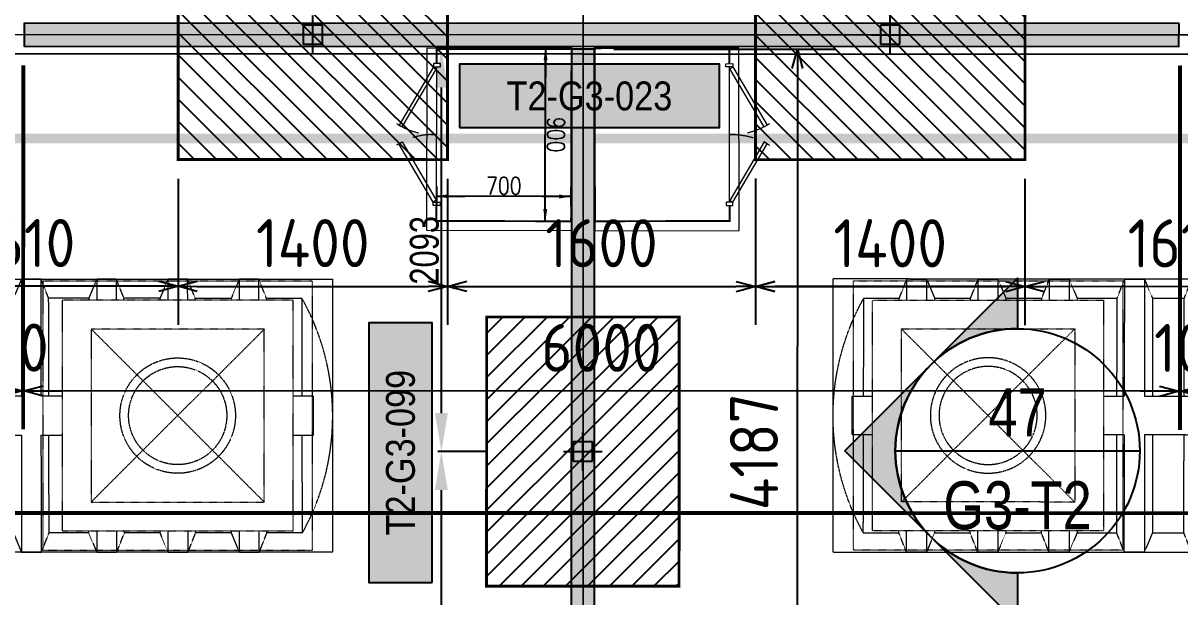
# Model space of a CAD drawing. Header units: centimetres. Extents: x -6122352 to 7132207, y -1694241 to 1947892.
# Drawn here: x 159213 to 165223, y -111401 to -108416 of the extents above; entities that cross this region are included whole.
import ezdxf
from ezdxf.enums import TextEntityAlignment as Align

# ---------------------------------------------------------------- set-up
doc = ezdxf.new("R2010")
doc.units = ezdxf.units.CM
doc.header["$MEASUREMENT"] = 0
doc.header["$PDMODE"] = 66
doc.header["$PDSIZE"] = 100
for name, pattern in [('DU23023_KAA_00_XX_M2_TR_KPTB_0024$0$DU23023_KAA_00_XX_M2_TR_XRBS_0024$0$PHANTOM2', [1.25, 0.625, -0.125, 0.125, -0.125, 0.125, -0.125]), ('HIDDEN', [0.375, 0.25, -0.125]), ('LTH-4G-M-XR-GROUND FLOOR PLAN$0$HIDDEN2', [0.1875, 0.125, -0.0625])]:
    doc.linetypes.add(name, pattern=pattern)
for name, color, linetype in [('00-MI-DIM', 7, 'Continuous'), ('@MI-FOOTINGS', 7, 'Continuous'), ('@MI-REF LAYER', 7, 'Continuous'), ('@MI-TYPE-02', 6, 'Continuous'), ('A-GLASS HATCH', 7, 'Continuous'), ('CTECH-Text 2.5mm', 2, 'Continuous'), ('PANEL-TAGS', 7, 'Continuous'), ('VD-WS-WATER TANK', 7, 'Continuous')]:
    doc.layers.add(name, color=color, linetype=linetype)
doc.layers.add('08-Compound Wall-2', color=6, linetype='Continuous', lineweight=25, true_color=0xff00ff)
for name, color, linetype, lineweight in [('23585-XR-AR-DAMAC PLOT LIMITS$0$1-Mid units', 41, 'Continuous', 5), ('A-ANNO-TEXT', 3, 'Continuous', 25), ('LTH-4G-M-XR-GROUND FLOOR PLAN$0$1717 X Water Tank Location_5B$0$00 Line 2', 6, 'Continuous', 13)]:
    doc.layers.add(name, color=color, linetype=linetype, lineweight=lineweight)
doc.layers.add('LTH-4G-M-XR-GROUND FLOOR PLAN$0$PDF_Geometry', color=7, linetype='Continuous', true_color=0xcccccc)
doc.styles.add('Arial Narrow', font='ARIALN.TTF', dxfattribs={"width": 0.95, "height": 500})
doc.styles.add('DIMTEXT', font='romans.shx', dxfattribs={"width": 0.8})
doc.styles.add('JWC 1.50MM', font='GOTHIC.TTF', dxfattribs={"width": 0.8, "height": 1.5})
doc.styles.add('PANELTAG_STYLE', font='arial.ttf')
doc.styles.add('Schueco-BEMSTIL', font='isocpeur.ttf', dxfattribs={"width": 0.9})
doc.dimstyles.new('DIM-25', dxfattribs={"dimscale": 25, "dimtxt": 2.5, "dimasz": 2.5, "dimexe": 1.25, "dimexo": 0.625, "dimgap": 1, "dimtad": 1, "dimdec": 0, "dimdsep": 46, "dimtxsty": 'DIMTEXT', "dimblk": 'AROW', "dimcen": 2.5, "dimse1": 1, "dimse2": 1, "dimclrd": 1, "dimclre": 1, "dimclrt": 2, "dimadec": 0, "dimazin": 0, "dimtfac": 1, "dimtdec": 0, "dimtmove": 0, "dimatfit": 3, "dimfxl": 1, "dimarcsym": 0})
doc.dimstyles.new('JWC - 1.5', dxfattribs={"dimtxt": 1.5, "dimasz": 2, "dimexe": 0.18, "dimexo": 0.06, "dimgap": 0.09, "dimtad": 1, "dimtoh": 1, "dimdec": 0, "dimzin": 0, "dimdsep": 46, "dimtxsty": 'JWC 1.50MM', "dimcen": 0.09, "dimclrd": 1, "dimclre": 1, "dimclrt": 2, "dimadec": 0, "dimazin": 0, "dimtfac": 1, "dimtdec": 0, "dimtofl": 0, "dimtmove": 0, "dimatfit": 3, "dimfxl": 30, "dimtolj": 1, "dimtzin": 0, "dimarcsym": 0})
doc.dimstyles.new('MI- JWC-TXT-2.5 MM', dxfattribs={"dimscale": 1.5, "dimtxt": 2.5, "dimasz": 1, "dimexe": 2, "dimexo": 1, "dimgap": 1, "dimtad": 1, "dimdec": 0, "dimdsep": 46, "dimtxsty": 'Schueco-BEMSTIL', "dimblk": 'OPEN30', "dimcen": 0, "dimdle": 2, "dimclrd": 140, "dimclre": 8, "dimclrt": 40, "dimadec": 0, "dimazin": 2, "dimtfac": 1, "dimtdec": 0, "dimtix": 1, "dimtmove": 2, "dimatfit": 3, "dimldrblk": 'OPEN', "dimfxl": 2, "dimlwd": -1, "dimlwe": -1, "dimarcsym": 0})

# ---------------------------------------------------------------- blocks, each defined once
blk = doc.blocks.new('23585-XR-AR-BOUNDARY WALLS AND SETBACKS')
at = {"layer": '08-Compound Wall-2'}
blk.add_lwpolyline([(496625.274, 2768955.7101), (496607.6525, 2768971.8562), (496601.5384, 2768965.1835), (496597.485, 2768960.7599), (496593.4316, 2768956.3361), (496589.3782, 2768951.9123), (496585.3248, 2768947.4885), (496581.2714, 2768943.0647), (496577.218, 2768938.6409), (496573.1644, 2768934.2171), (496569.111, 2768929.7935), (496563.0633, 2768923.193), (496580.6844, 2768907.0466)], dxfattribs=at)
blk = doc.blocks.new('A$C9d9485f6')
at = {"layer": 'A-ANNO-TEXT', "rotation": 312.4881850805905}
blk.add_blockref('23585-XR-AR-BOUNDARY WALLS AND SETBACKS', (-2377088.5348, -1504219.2521), dxfattribs=at)
blk = doc.blocks.new('23585-XR-AR-DAMAC PLOT LIMITS')
at = {"layer": '23585-XR-AR-DAMAC PLOT LIMITS$0$1-Mid units', "color": 251, "true_color": 0x636466}
for points in [[(496581.1977, 2768943.1323), (496563.5025, 2768959.3461), (496567.5561, 2768963.7697), (496585.2511, 2768947.5561)], [(496577.1443, 2768938.7085), (496559.4491, 2768954.9223), (496563.5025, 2768959.3461), (496581.1977, 2768943.1323)], [(496581.1977, 2768943.1323), (496585.2511, 2768947.5561), (496602.9461, 2768931.3425), (496598.8927, 2768926.9187)], [(496577.1443, 2768938.7085), (496581.1977, 2768943.1323), (496598.8927, 2768926.9187), (496594.8393, 2768922.4949)]]:
    blk.add_lwpolyline(points, close=True, dxfattribs=at)
blk = doc.blocks.new('A$Cf093b529')
at = {"layer": 'A-ANNO-TEXT'}
blk.add_blockref('23585-XR-AR-DAMAC PLOT LIMITS', (-495391.9901, -2768603.4419), dxfattribs=at)
blk = doc.blocks.new('A$Ceb9e94c1')
at = {"color": 1, "true_color": 0xeb0000, "const_width": 0.003, "elevation": 0}
blk.add_lwpolyline([(57.1501, 0.0001), (51.1501, 0.0001), (45.1501, 0), (39.1501, 0), (33.1501, 0.0002), (27.1501, 0.0002), (21.1501, 0.0002), (15.1501, 0.0001), (9.1501, 0.0001), (0.0001, 0.0001), (0, 24.0001), (9.1502, 24.0001), (15.1501, 24), (21.1501, 24), (27.1501, 24.0001), (33.1501, 24.0001), (39.1501, 24.0002), (45.1501, 24.0002), (51.1502, 24.0001), (57.1501, 24), (66.3023, 24.0002), (66.3027, 0.0002)], close=True, dxfattribs=at)
blk = doc.blocks.new('AROW')
at = {"color": 1, "ltscale": 100}
for p, q in [((0, 0), (-3, 0)), ((0, -1), (0, 1))]:
    blk.add_line(p, q, dxfattribs=at)
blk.add_solid([(-1.28, 0.21), (-1.28, -0.21), (0, 0)], dxfattribs=at)
blk = doc.blocks.new('*D424')
at = {"layer": 'CTECH-Text 2.5mm', "color": 8, "lineweight": -2, "ltscale": 10, "transparency": 16777216}
blk.add_line((0.8246, -0.1346), (0.0246, -0.1346), dxfattribs=at)
at = {"layer": 'Defpoints', "color": 0, "ltscale": 10, "transparency": 16777216}
for p in [(-0.0254, 0), (0.8746, 0), (-0.0254, -0.1346)]:
    blk.add_point(p, dxfattribs=at)
at = {"layer": 'CTECH-Text 2.5mm', "color": 8, "lineweight": -2, "ltscale": 10, "transparency": 16777216, "xscale": 0.05, "yscale": 0.05, "zscale": 0.05, "rotation": 180}
blk.add_blockref('AROW', (-0.0254, -0.1346), dxfattribs=at)
at = {"layer": 'CTECH-Text 2.5mm', "color": 8, "lineweight": -2, "ltscale": 10, "transparency": 16777216, "xscale": 0.05, "yscale": 0.05, "zscale": 0.05}
blk.add_blockref('AROW', (0.8746, -0.1346), dxfattribs=at)
at = {"layer": 'CTECH-Text 2.5mm', "color": 8, "ltscale": 10, "transparency": 16777216, "insert": (0.4246, -0.0796), "char_height": 0.09, "attachment_point": 5, "style": 'DIMTEXT'}
blk.add_mtext('900', dxfattribs=at)
blk = doc.blocks.new('*D423')
at = {"layer": 'CTECH-Text 2.5mm', "color": 8, "lineweight": -2, "ltscale": 10, "transparency": 16777216}
blk.add_line((0.7459, -0.05), (0.7459, -0.65), dxfattribs=at)
at = {"layer": 'Defpoints', "color": 0, "ltscale": 10, "transparency": 16777216}
for p in [(0.8746, 0), (0.7459, -0.7), (0.8746, -0.7)]:
    blk.add_point(p, dxfattribs=at)
at = {"layer": 'CTECH-Text 2.5mm', "color": 8, "lineweight": -2, "ltscale": 10, "transparency": 16777216, "xscale": 0.05, "yscale": 0.05, "zscale": 0.05}
for p, rotation in [((0.7459, 0), 90), ((0.7459, -0.7), 270)]:
    blk.add_blockref('AROW', p, dxfattribs=dict(at, rotation=rotation))
at = {"layer": 'CTECH-Text 2.5mm', "color": 8, "ltscale": 10, "transparency": 16777216, "insert": (0.6909, -0.35), "char_height": 0.09, "attachment_point": 5, "rotation": 90, "style": 'DIMTEXT'}
blk.add_mtext('700', dxfattribs=at)
blk = doc.blocks.new('WT')
at = {"layer": 'VD-WS-WATER TANK', "color": 8, "linetype": 'HIDDEN', "lineweight": 5}
for p, q in [((-1544.6, 709.7), (-1544.6, -710.3)), ((-1544.6, 709.7), (805.4, 709.7)), ((805.4, -710.3), (805.4, 709.7)), ((-1205.2, 610), (-1368.6, 609.7)), ((-1367.6, 100.7), (-1368.6, 609.7)), ((-853.8, 610), (-1019.5, 609.7)), ((-462.5, 610), (-670.5, 610)), ((-92.3, 610), (-279.1, 610)), ((278, 610), (91.1, 609.6)), ((645.8, 610), (461.3, 609.7)), ((646.8, 100.7), (645.8, 610)), ((-1366.3, -610.3), (-1367.2, -101.4)), ((648.2, -610), (647.2, -101.4)), ((-1202.9, -610), (-1366.3, -610.3)), ((-853.8, -610), (-1017.2, -610.3)), ((-462.5, -610), (-668.2, -610)), ((-92.3, -610), (-276.8, -610)), ((278, -610), (93.4, -610.3)), ((648.2, -610), (463.6, -610.3)), ((805.4, -710.3), (-1544.6, -710.3))]:
    blk.add_line(p, q, dxfattribs=at)
at = {"layer": 'VD-WS-WATER TANK', "color": 8, "linetype": 'HIDDEN', "lineweight": 5, "ltscale": 0.2}
for p, q in [((-450, 450, 1.1), (450, -450, -1)), ((450, 450), (-450, -450, 1))]:
    blk.add_line(p, q, dxfattribs=at)
at = {"layer": 'VD-WS-WATER TANK', "color": 8, "linetype": 'HIDDEN', "lineweight": 5}
for points in [[(-1058, 100.7), (-1059, 709.7), (-1161.1, 709.7), (-1202.9, 610), (-1202.9, 100.7)], [(-1161.1, 709.7), (-1161.1, 100.7)], [(-1018.6, 100.7), (-1019.5, 610), (-1059, 709.7)], [(-708.9, 100.7), (-709.9, 709.7), (-812, 709.7), (-853.8, 610), (-853.8, 100.7)], [(-812, 709.7), (-812, 100.7)], [(-669.5, 100.7), (-670.5, 610), (-709.9, 709.7)], [(-318.4, 600), (-318.6, 709.7), (-420.7, 709.7), (-462.5, 610), (-462.5, 600)], [(-420.7, 709.7), (-420.7, 600)], [(-279.1, 600), (-279.1, 610), (-318.6, 709.7)], [(51.8, 600), (51.6, 709.7), (-50.5, 709.7), (-92.3, 610), (-92.3, 600)], [(-50.5, 709.7), (-50.5, 600)], [(91.1, 600), (91.1, 610), (51.6, 709.7)], [(422, 600), (421.8, 709.7), (319.7, 709.7), (278, 610), (278, 600)], [(319.7, 709.7), (319.7, 600)], [(461.3, 600), (461.3, 610), (421.8, 709.7)], [(-1161.1, 100.7), (-1444.6, 100.7), (-1444.6, -101.4), (-1161.1, -101.4)], [(-812, 100.7), (-1058, 100.7)], [(-600, 100.7), (-708.9, 100.7)], [(600, -101.4), (705.4, -101.4), (705.4, 100.7), (600, 100.7)], [(-1202.9, -101.4), (-1202.9, -610), (-1161.1, -710.3), (-1056.7, -710.3), (-1017.2, -610), (-1018.2, -101.4)], [(-1161.1, -101.4), (-1161.1, -710.3)], [(-1056.7, -710.3), (-1057.7, -101.4)], [(-1057.7, -101.4), (-812, -101.4)], [(-853.8, -101.4), (-853.8, -610), (-812, -710.3), (-707.6, -710.3), (-668.2, -610), (-669.1, -101.4)], [(-812, -101.4), (-812, -710.3)], [(-707.6, -710.3), (-708.6, -101.4)], [(-708.6, -101.4), (-600, -101.4)], [(-462.5, -600), (-462.5, -610), (-420.7, -710.3), (-316.2, -710.3), (-276.8, -610), (-276.8, -600)], [(-420.7, -600), (-420.7, -710.3)], [(-316.2, -710.3), (-316.4, -600)], [(-92.3, -600), (-92.3, -610), (-50.5, -710.3), (54, -710.3), (93.4, -610), (93.4, -600)], [(-50.5, -600), (-50.5, -710.3)], [(54, -710.3), (53.8, -600)], [(278, -600), (278, -610), (319.7, -710.3), (424.2, -710.3), (463.6, -610), (463.6, -600)], [(319.7, -600), (319.7, -710.3)], [(424.2, -710.3), (424, -600)]]:
    blk.add_lwpolyline(points, dxfattribs=at)
at = {"layer": 'VD-WS-WATER TANK', "color": 8, "linetype": 'HIDDEN', "lineweight": 5, "ltscale": 0.2}
for points in [[(-700, -700), (700, -700), (700, 700), (-700, 700)], [(-600, -600), (600, -600), (600, 600), (-600, 600)], [(-450, -450), (450, -450), (450, 450), (-450, 450)]]:
    blk.add_lwpolyline(points, close=True, dxfattribs=at)
at = {"layer": 'VD-WS-WATER TANK', "color": 8, "linetype": 'HIDDEN', "lineweight": 5}
for radius in [300, 255]:
    blk.add_circle((0, 0), radius, dxfattribs=at)
for centre, radius, start, end in [((-406.1, 1.5), 1138.5, 147.71236, 212.50564), ((-448.6, -2.1), 1254, 331.0009, 29.21709)]:
    blk.add_arc(centre, radius, start, end, dxfattribs=at)
blk = doc.blocks.new('A$Cc8c38916')
at = {"color": 1, "true_color": 0xeb0000, "const_width": 0.003, "elevation": 0}
blk.add_lwpolyline([(57.1501, 1.3114), (51.1501, 1.3114), (45.1501, 1.3113), (39.1501, 1.3113), (33.1501, 1.3115), (27.1501, 1.3115), (21.1501, 1.3115), (15.1501, 1.3114), (9.1501, 1.3114), (0.0001, 1.3114), (0, 25.3114), (9.1502, 25.3114), (15.1501, 25.3113), (21.1501, 25.3113), (27.1501, 25.3114), (33.1501, 25.3114), (39.1501, 25.3114), (45.1501, 25.3115), (51.1502, 25.3114), (57.1501, 25.3113), (66.3023, 25.3115), (66.3027, 1.3114)], close=True, dxfattribs=at)
blk = doc.blocks.new('A$Cbcaed180')
at = {"color": 1, "true_color": 0xeb0000, "const_width": 0.003, "elevation": 0}
blk.add_lwpolyline([(57.1526, 0.7365), (51.1526, 0.7364), (45.1526, 0.7364), (39.1526, 0.7364), (33.1526, 0.7366), (27.1526, 0.7366), (21.1526, 0.7366), (15.1526, 0.7365), (9.1526, 0.7365), (0, 0.7365), (0.0004, 24.7364), (9.1526, 24.7366), (15.1525, 24.7365), (21.1526, 24.7364), (27.1526, 24.7365), (33.1526, 24.7365), (39.1526, 24.7365), (45.1526, 24.7366), (51.1526, 24.7366), (57.1525, 24.7365), (66.3027, 24.7365), (66.3027, 0.7363)], close=True, dxfattribs=at)
blk = doc.blocks.new('_Open30')
at = {"color": 0, "linetype": 'ByBlock', "lineweight": -2}
for p, q in [((-1, 0.268), (0, 0)), ((0, 0), (-1, -0.268)), ((0, 0), (-1, 0))]:
    blk.add_line(p, q, dxfattribs=at)
blk = doc.blocks.new('*D1491')
at = {"layer": '@MI-TYPE-02', "color": 8, "transparency": 16777216}
for p, q in [((393736, -233464.3), (394890.8, -233464.7)), ((393735.4, -237651.5), (394889.4, -237651.8))]:
    blk.add_line(p, q, dxfattribs=at)
at = {"layer": '@MI-TYPE-02', "color": 140, "transparency": 16777216}
blk.add_line((394690.7, -233564.6), (394689.4, -237551.8), dxfattribs=at)
at = {"layer": 'Defpoints', "color": 0, "transparency": 16777216}
for p in [(393636, -233464.3), (393635.4, -237651.4), (394689.4, -237651.8)]:
    blk.add_point(p, dxfattribs=at)
at = {"layer": '@MI-TYPE-02', "color": 140, "transparency": 16777216, "xscale": 100, "yscale": 100, "zscale": 100}
for p, rotation in [((394690.8, -233464.6), 89.98108695238069), ((394689.4, -237651.8), 269.9810869523807)]:
    blk.add_blockref('_Open30', p, dxfattribs=dict(at, rotation=rotation))
at = {"layer": '@MI-TYPE-02', "color": 40, "transparency": 16777216, "insert": (394465.1, -235558.1), "char_height": 250, "attachment_point": 5, "rotation": 89.98109, "style": 'Schueco-BEMSTIL'}
blk.add_mtext('4187', dxfattribs=at)
blk = doc.blocks.new('_Open')
at = {"color": 0, "linetype": 'ByBlock', "lineweight": -2}
for p, q in [((-1, 0.2), (0, 0)), ((-1, -0.2), (0, 0)), ((0, 0), (-1, 0))]:
    blk.add_line(p, q, dxfattribs=at)
blk = doc.blocks.new('T2-SINGLE FOOTING')
at = {"layer": '@MI-FOOTINGS', "transparency": 33554679}
h = blk.add_hatch(dxfattribs=at)
h.set_pattern_fill('ANSI31', color=8, scale=650)
h.paths.add_polyline_path([(-700, 500), (700, 500), (700, -500), (-700, -500)])
at = {"layer": '@MI-FOOTINGS', "color": 62, "const_width": 15}
blk.add_lwpolyline([(-700, 500), (700, 500), (700, -500), (-700, -500)], close=True, dxfattribs=at)
at = {"layer": '@MI-FOOTINGS', "color": 30}
blk.add_point((0, 0), dxfattribs=at)
blk = doc.blocks.new('*D1569')
at = {"color": 1, "lineweight": -2, "transparency": 16777216}
for p, q in [((17492.5, -6356.4), (17245.4, -6356.4)), ((17263.4, -8250.1), (17263.4, -6556.4)), ((17932.2, -8450.1), (17245.4, -8450.1))]:
    blk.add_line(p, q, dxfattribs=at)
at = {"color": 1, "transparency": 16777216}
for points in [[(17230.1, -6556.4), (17296.8, -6556.4), (17263.4, -6356.4)], [(17230.1, -8250.1), (17296.8, -8250.1), (17263.4, -8450.1)]]:
    blk.add_solid(points, dxfattribs=at)
at = {"layer": 'Defpoints', "color": 0, "transparency": 16777216}
for p in [(17263.4, -6356.4), (17498.5, -6356.4), (17938.2, -8450.1)]:
    blk.add_point(p, dxfattribs=at)
at = {"color": 2, "transparency": 16777216, "insert": (17175.7, -7403.3), "char_height": 150, "attachment_point": 5, "rotation": 90, "style": 'JWC 1.50MM'}
blk.add_mtext('\\A1;2094', dxfattribs=at)
blk = doc.blocks.new('*D1570')
at = {"color": 1, "lineweight": -2, "transparency": 16777216}
for p, q in [((17932.8, -4263), (17245.4, -4263)), ((17263.4, -6156.4), (17263.4, -4463)), ((17492.5, -6356.4), (17245.4, -6356.4))]:
    blk.add_line(p, q, dxfattribs=at)
at = {"color": 1, "transparency": 16777216}
for points in [[(17230.1, -4463), (17296.8, -4463), (17263.4, -4263)], [(17230.1, -6156.4), (17296.8, -6156.4), (17263.4, -6356.4)]]:
    blk.add_solid(points, dxfattribs=at)
at = {"layer": 'Defpoints', "color": 0, "transparency": 16777216}
for p in [(17263.4, -4263), (17938.8, -4263), (17498.5, -6356.4)]:
    blk.add_point(p, dxfattribs=at)
at = {"color": 2, "transparency": 16777216, "insert": (17175.7, -5309.7), "char_height": 150, "attachment_point": 5, "rotation": 90, "style": 'JWC 1.50MM'}
blk.add_mtext('\\A1;2093', dxfattribs=at)
blk = doc.blocks.new('T2-FOOTING PLAN')
at = {"layer": '@MI-FOOTINGS', "transparency": 33554679}
h = blk.add_hatch(dxfattribs=at)
h.set_pattern_fill('ANSI31', color=8, scale=650)
h.paths.add_polyline_path([(-700, 650), (700, 650), (700, -650), (-700, -650)])
at = {"layer": '@MI-FOOTINGS', "color": 160, "true_color": 0x3340f0, "const_width": 15}
blk.add_lwpolyline([(-700, 650), (700, 650), (700, -650), (-700, -650)], close=True, dxfattribs=at)
at = {"layer": '@MI-FOOTINGS', "color": 30}
blk.add_point((0, 0), dxfattribs=at)
blk = doc.blocks.new('*D1610')
at = {"layer": '@MI-TYPE-02', "color": 8, "transparency": 16777216}
for p, q in [((416489.4, -148815.2), (416489.4, -149575.2)), ((418099.4, -148814.6), (418099.4, -149575.2))]:
    blk.add_line(p, q, dxfattribs=at)
at = {"layer": '@MI-TYPE-02', "color": 140, "transparency": 16777216}
blk.add_line((417999.4, -149375.2), (416589.4, -149375.2), dxfattribs=at)
at = {"layer": 'Defpoints', "color": 0, "transparency": 16777216}
for p in [(416489.4, -148715.2), (418099.4, -148714.6), (416489.4, -149375.2)]:
    blk.add_point(p, dxfattribs=at)
at = {"layer": '@MI-TYPE-02', "color": 140, "transparency": 16777216, "xscale": 100, "yscale": 100, "zscale": 100, "rotation": 180}
blk.add_blockref('_Open30', (416489.4, -149375.2), dxfattribs=at)
at = {"layer": '@MI-TYPE-02', "color": 140, "transparency": 16777216, "xscale": 100, "yscale": 100, "zscale": 100}
blk.add_blockref('_Open30', (418099.4, -149375.2), dxfattribs=at)
at = {"layer": '@MI-TYPE-02', "color": 40, "transparency": 16777216, "insert": (417294.4, -149150.2), "char_height": 250, "attachment_point": 5, "style": 'Schueco-BEMSTIL'}
blk.add_mtext('1610', dxfattribs=at)
blk = doc.blocks.new('*D1611')
at = {"layer": '@MI-TYPE-02', "color": 8, "transparency": 16777216}
for p, q in [((415089.4, -148815.4), (415089.4, -149575.2)), ((416489.4, -148815.2), (416489.4, -149575.2))]:
    blk.add_line(p, q, dxfattribs=at)
at = {"layer": '@MI-TYPE-02', "color": 140, "transparency": 16777216}
blk.add_line((416389.4, -149375.2), (415189.4, -149375.2), dxfattribs=at)
at = {"layer": 'Defpoints', "color": 0, "transparency": 16777216}
for p in [(415089.4, -148715.4), (416489.4, -148715.2), (415089.4, -149375.2)]:
    blk.add_point(p, dxfattribs=at)
at = {"layer": '@MI-TYPE-02', "color": 140, "transparency": 16777216, "xscale": 100, "yscale": 100, "zscale": 100, "rotation": 180}
blk.add_blockref('_Open30', (415089.4, -149375.2), dxfattribs=at)
at = {"layer": '@MI-TYPE-02', "color": 140, "transparency": 16777216, "xscale": 100, "yscale": 100, "zscale": 100}
blk.add_blockref('_Open30', (416489.4, -149375.2), dxfattribs=at)
at = {"layer": '@MI-TYPE-02', "color": 40, "transparency": 16777216, "insert": (415789.4, -149150.2), "char_height": 250, "attachment_point": 5, "style": 'Schueco-BEMSTIL'}
blk.add_mtext('1400', dxfattribs=at)
blk = doc.blocks.new('*D1612')
at = {"layer": '@MI-TYPE-02', "color": 8, "transparency": 16777216}
for p, q in [((415089.4, -148815.4), (415089.4, -149574.9)), ((416489.4, -148815.2), (416489.4, -149574.9))]:
    blk.add_line(p, q, dxfattribs=at)
at = {"layer": '@MI-TYPE-02', "color": 140, "transparency": 16777216}
blk.add_line((415189.4, -149374.9), (416389.4, -149374.9), dxfattribs=at)
at = {"layer": 'Defpoints', "color": 0, "transparency": 16777216}
for p in [(415089.4, -148715.4), (416489.4, -148715.2), (416489.4, -149374.9)]:
    blk.add_point(p, dxfattribs=at)
at = {"layer": '@MI-TYPE-02', "color": 140, "transparency": 16777216, "xscale": 100, "yscale": 100, "zscale": 100, "rotation": 180}
blk.add_blockref('_Open30', (415089.4, -149374.9), dxfattribs=at)
at = {"layer": '@MI-TYPE-02', "color": 140, "transparency": 16777216, "xscale": 100, "yscale": 100, "zscale": 100}
blk.add_blockref('_Open30', (416489.4, -149374.9), dxfattribs=at)
at = {"layer": '@MI-TYPE-02', "color": 40, "transparency": 16777216, "insert": (415789.4, -149149.9), "char_height": 250, "attachment_point": 5, "style": 'Schueco-BEMSTIL'}
blk.add_mtext('1400', dxfattribs=at)
blk = doc.blocks.new('*D1613')
at = {"layer": '@MI-TYPE-02', "color": 8, "transparency": 16777216}
for p, q in [((410479.3, -148815.9), (410479.3, -149575.2)), ((412089.4, -148815.9), (412089.4, -149575.2))]:
    blk.add_line(p, q, dxfattribs=at)
at = {"layer": '@MI-TYPE-02', "color": 140, "transparency": 16777216}
blk.add_line((411989.4, -149375.2), (410579.3, -149375.2), dxfattribs=at)
at = {"layer": 'Defpoints', "color": 0, "transparency": 16777216}
for p in [(410479.3, -148715.9), (412089.4, -148715.9), (410479.3, -149375.2)]:
    blk.add_point(p, dxfattribs=at)
at = {"layer": '@MI-TYPE-02', "color": 140, "transparency": 16777216, "xscale": 100, "yscale": 100, "zscale": 100, "rotation": 180}
blk.add_blockref('_Open30', (410479.3, -149375.2), dxfattribs=at)
at = {"layer": '@MI-TYPE-02', "color": 140, "transparency": 16777216, "xscale": 100, "yscale": 100, "zscale": 100}
blk.add_blockref('_Open30', (412089.4, -149375.2), dxfattribs=at)
at = {"layer": '@MI-TYPE-02', "color": 40, "transparency": 16777216, "insert": (411284.3, -149150.2), "char_height": 250, "attachment_point": 5, "style": 'Schueco-BEMSTIL'}
blk.add_mtext('1610', dxfattribs=at)
blk = doc.blocks.new('*D1636')
at = {"layer": '@MI-TYPE-02', "color": 8, "transparency": 16777216}
for p, q in [((417289, -148226.8), (417289, -150119.1)), ((417299.1, -148225.4), (417299.1, -150119.1))]:
    blk.add_line(p, q, dxfattribs=at)
at = {"layer": '@MI-TYPE-02', "color": 140, "transparency": 16777216}
for p, q in [((417189, -149919.1), (417089, -149919.1)), ((417299.1, -149919.1), (417289, -149919.1)), ((417399.1, -149919.1), (417499.1, -149919.1))]:
    blk.add_line(p, q, dxfattribs=at)
at = {"layer": 'Defpoints', "color": 0, "transparency": 16777216}
for p in [(417289, -148126.8), (417299.1, -148125.4), (417289, -149919.1)]:
    blk.add_point(p, dxfattribs=at)
at = {"layer": '@MI-TYPE-02', "color": 140, "transparency": 16777216, "xscale": 100, "yscale": 100, "zscale": 100}
blk.add_blockref('_Open30', (417289, -149919.1), dxfattribs=at)
at = {"layer": '@MI-TYPE-02', "color": 140, "transparency": 16777216, "xscale": 100, "yscale": 100, "zscale": 100, "rotation": 180}
blk.add_blockref('_Open30', (417299.1, -149919.1), dxfattribs=at)
at = {"layer": '@MI-TYPE-02', "color": 40, "transparency": 16777216, "insert": (417294, -149694.1), "char_height": 250, "attachment_point": 5, "style": 'Schueco-BEMSTIL'}
blk.add_mtext('10', dxfattribs=at)
blk = doc.blocks.new('*D1637')
at = {"layer": '@MI-TYPE-02', "color": 8, "transparency": 16777216}
for p, q in [((411289.1, -148226.8), (411289.1, -150119.1)), ((417289, -148226.8), (417289, -150119.1))]:
    blk.add_line(p, q, dxfattribs=at)
at = {"layer": '@MI-TYPE-02', "color": 140, "transparency": 16777216}
blk.add_line((417189, -149919.1), (411389.1, -149919.1), dxfattribs=at)
at = {"layer": 'Defpoints', "color": 0, "transparency": 16777216}
for p in [(411289.1, -148126.8), (417289, -148126.8), (411289.1, -149919.1)]:
    blk.add_point(p, dxfattribs=at)
at = {"layer": '@MI-TYPE-02', "color": 140, "transparency": 16777216, "xscale": 100, "yscale": 100, "zscale": 100, "rotation": 180}
blk.add_blockref('_Open30', (411289.1, -149919.1), dxfattribs=at)
at = {"layer": '@MI-TYPE-02', "color": 140, "transparency": 16777216, "xscale": 100, "yscale": 100, "zscale": 100}
blk.add_blockref('_Open30', (417289, -149919.1), dxfattribs=at)
at = {"layer": '@MI-TYPE-02', "color": 40, "transparency": 16777216, "insert": (414289, -149694.1), "char_height": 250, "attachment_point": 5, "style": 'Schueco-BEMSTIL'}
blk.add_mtext('6000', dxfattribs=at)
blk = doc.blocks.new('*D1638')
at = {"layer": '@MI-TYPE-02', "color": 8, "transparency": 16777216}
for p, q in [((411279, -148226.8), (411279, -150119.1)), ((411289.1, -148226.8), (411289.1, -150119.1))]:
    blk.add_line(p, q, dxfattribs=at)
at = {"layer": '@MI-TYPE-02', "color": 140, "transparency": 16777216}
for p, q in [((411179, -149919.1), (411079, -149919.1)), ((411289.1, -149919.1), (411279, -149919.1)), ((411389.1, -149919.1), (411489.1, -149919.1))]:
    blk.add_line(p, q, dxfattribs=at)
at = {"layer": 'Defpoints', "color": 0, "transparency": 16777216}
for p in [(411279, -148126.8), (411289.1, -148126.8), (411279, -149919.1)]:
    blk.add_point(p, dxfattribs=at)
at = {"layer": '@MI-TYPE-02', "color": 140, "transparency": 16777216, "xscale": 100, "yscale": 100, "zscale": 100}
blk.add_blockref('_Open30', (411279, -149919.1), dxfattribs=at)
at = {"layer": '@MI-TYPE-02', "color": 140, "transparency": 16777216, "xscale": 100, "yscale": 100, "zscale": 100, "rotation": 180}
blk.add_blockref('_Open30', (411289.1, -149919.1), dxfattribs=at)
at = {"layer": '@MI-TYPE-02', "color": 40, "transparency": 16777216, "insert": (411284, -149694.1), "char_height": 250, "attachment_point": 5, "style": 'Schueco-BEMSTIL'}
blk.add_mtext('10', dxfattribs=at)
blk = doc.blocks.new('*D1662')
at = {"layer": '@MI-TYPE-02', "color": 8, "transparency": 16777216}
for p, q in [((412089.4, -148815.9), (412089.4, -149575.2)), ((413489.4, -148815.4), (413489.4, -149575.2))]:
    blk.add_line(p, q, dxfattribs=at)
at = {"layer": '@MI-TYPE-02', "color": 140, "transparency": 16777216}
blk.add_line((412189.4, -149375.2), (413389.4, -149375.2), dxfattribs=at)
at = {"layer": 'Defpoints', "color": 0, "transparency": 16777216}
for p in [(412089.4, -148715.9), (413489.4, -148715.4), (413489.4, -149375.2)]:
    blk.add_point(p, dxfattribs=at)
at = {"layer": '@MI-TYPE-02', "color": 140, "transparency": 16777216, "xscale": 100, "yscale": 100, "zscale": 100, "rotation": 180}
blk.add_blockref('_Open30', (412089.4, -149375.2), dxfattribs=at)
at = {"layer": '@MI-TYPE-02', "color": 140, "transparency": 16777216, "xscale": 100, "yscale": 100, "zscale": 100}
blk.add_blockref('_Open30', (413489.4, -149375.2), dxfattribs=at)
at = {"layer": '@MI-TYPE-02', "color": 40, "transparency": 16777216, "insert": (412789.4, -149150.2), "char_height": 250, "attachment_point": 5, "style": 'Schueco-BEMSTIL'}
blk.add_mtext('1400', dxfattribs=at)
blk = doc.blocks.new('*D1663')
at = {"layer": '@MI-TYPE-02', "color": 8, "transparency": 16777216}
for p, q in [((413489.4, -148815.4), (413489.4, -149575.2)), ((415089.4, -148813.8), (415089.4, -149575.2))]:
    blk.add_line(p, q, dxfattribs=at)
at = {"layer": '@MI-TYPE-02', "color": 140, "transparency": 16777216}
blk.add_line((413589.4, -149375.2), (414989.4, -149375.2), dxfattribs=at)
at = {"layer": 'Defpoints', "color": 0, "transparency": 16777216}
for p in [(413489.4, -148715.4), (415089.4, -148713.8), (415089.4, -149375.2)]:
    blk.add_point(p, dxfattribs=at)
at = {"layer": '@MI-TYPE-02', "color": 140, "transparency": 16777216, "xscale": 100, "yscale": 100, "zscale": 100, "rotation": 180}
blk.add_blockref('_Open30', (413489.4, -149375.2), dxfattribs=at)
at = {"layer": '@MI-TYPE-02', "color": 140, "transparency": 16777216, "xscale": 100, "yscale": 100, "zscale": 100}
blk.add_blockref('_Open30', (415089.4, -149375.2), dxfattribs=at)
at = {"layer": '@MI-TYPE-02', "color": 40, "transparency": 16777216, "insert": (414289.4, -149150.2), "char_height": 250, "attachment_point": 5, "style": 'Schueco-BEMSTIL'}
blk.add_mtext('1600', dxfattribs=at)
blk = doc.blocks.new('*U1871')
h = blk.add_hatch(color=94)
edge = h.paths.add_edge_path()
edge.add_line((0, -6.35), (0, -8.98))
edge.add_line((0, -8.98), (-8.98, 0))
edge.add_line((-8.98, 0), (0, 8.98))
edge.add_line((0, 8.98), (0, 6.35))
edge.add_arc((0, 0), 6.35, 90, 270)
at = {"color": 94}
blk.add_line((-6.35, 0), (6.35, 0), dxfattribs=at)
for points in [[(0, -6.35), (0, -8.98), (-8.98, 0), (0, 8.98), (0, 6.35, 1)], [(-4.49, 4.49, 0.414214), (-4.49, -4.49), (-8.98, 0), (-4.49, 4.49)]]:
    blk.add_lwpolyline(points, format="xyb", close=True)
blk.add_circle((0, 0), 6.35, dxfattribs=at)
at = {"style": 'Arial Narrow', "width": 0.95, "flags": 8}
blk.add_attdef('VIEWNUMBER', text='', height=2.5, dxfattribs=at).set_placement((0, 0), align=Align.BOTTOM_CENTER)
blk.add_attdef('SHEETNUMBER', text='', height=2.5, dxfattribs=at).set_placement((0, -1.588), align=Align.TOP_CENTER)
blk = doc.blocks.new('PANELTAG')
at = {"layer": 'PANEL-TAGS', "color": 1}
blk.add_lwpolyline([(-13.5, -3.3), (13.5, -3.3), (13.5, 3.3), (-13.5, 3.3)], close=True, dxfattribs=at)
at = {"layer": 'PANEL-TAGS', "color": 40, "true_color": 0xffd700}
blk.add_solid([(-13.5, -3.3), (13.5, -3.3), (-13.5, 3.3), (13.5, 3.3)], dxfattribs=at)
at = {"layer": 'PANEL-TAGS', "color": 5, "style": 'PANELTAG_STYLE', "width": 0.85}
blk.add_attdef('TAGNO', text='', height=3, dxfattribs=at).set_placement((0, 0), align=Align.MIDDLE)
blk = doc.blocks.new('M3 REF WITH TABLES')
at = {"color": 1, "const_width": 0.02}
blk.add_lwpolyline([(105.6338, 79.7277), (109.2087, 79.9794), (132.3994, 105.2882), (134.3918, 103.4601), (132.3994, 105.2882), (150.0336, 124.5331), (150.2404, 128.4118)], dxfattribs=at)
blk = doc.blocks.new('A$C3dfd7553')
at = {"layer": 'LTH-4G-M-XR-GROUND FLOOR PLAN$0$1717 X Water Tank Location_5B$0$00 Line 2', "color": 8, "linetype": 'Continuous', "elevation": 0}
blk.add_lwpolyline([(0.0563, -0.7, 0.01, 0.01, 0), (-0.0254, -0.7, 0.01, 0.01, 0), (-0.0254, 0, 0.01, 0.01, 0), (0.8746, 0, 0.01, 0.01, 0), (0.8746, -0.7, 0.01, 0.01, 0), (0.7937, -0.7, 0, 0, 0)], format="xyseb", dxfattribs=at)
at = {"layer": 'LTH-4G-M-XR-GROUND FLOOR PLAN$0$PDF_Geometry', "color": 8, "lineweight": 5, "elevation": 0}
for points in [[(-0.0254, -0.75), (-0.0254, 0), (0.9246, 0), (0.9246, -0.75), (-0.0254, -0.75)], [(0.7766, -0.7), (0.0734, -0.7)]]:
    blk.add_lwpolyline(points, dxfattribs=at)
for points in [[(0.0734, -0.7172), (0.0734, -0.6813), (0.0563, -0.6813), (0.0563, -0.7172)], [(0.3766, -0.8952), (0.386, -0.8796), (0.0828, -0.7016), (0.0734, -0.7172)], [(0.4734, -0.8952), (0.464, -0.8796), (0.7672, -0.7016), (0.7766, -0.7172)], [(0.7766, -0.7172), (0.7766, -0.6813), (0.7937, -0.6813), (0.7937, -0.7172)]]:
    blk.add_lwpolyline(points, close=True, dxfattribs=at)
at = {"layer": 'LTH-4G-M-XR-GROUND FLOOR PLAN$0$PDF_Geometry', "color": 8, "linetype": 'LTH-4G-M-XR-GROUND FLOOR PLAN$0$HIDDEN2', "lineweight": 5}
for centre, start, end in [((0.0734, -0.7172), 327.14069, 2.80213), ((0.7766, -0.7172), 177.19787, 212.85931)]:
    blk.add_arc(centre, 0.3516, start, end, dxfattribs=at)
at = {"layer": 'CTECH-Text 2.5mm', "ltscale": 10}
dim = blk.add_linear_dim(base=(-0.0254, -0.1346), p1=(0.8746, 0), p2=(-0.0254, 0), dimstyle='DIM-25', override={"dimscale": 1, "dimtxt": 0.09, "dimasz": 0.05, "dimgap": 0.01, "dimlfac": 1000, "dimclrd": 8, "dimclre": 8, "dimclrt": 8}, dxfattribs=at)
dim.commit()
dim.dimension.update_dxf_attribs({"geometry": '*D424', "text_midpoint": (0.4246, -0.0796)})
dim = blk.add_linear_dim(base=(0.7459, -0.7), p1=(0.8746, 0), p2=(0.8746, -0.7), angle=90, dimstyle='DIM-25', override={"dimscale": 1, "dimtxt": 0.09, "dimasz": 0.05, "dimgap": 0.01, "dimlfac": 1000, "dimclrd": 8, "dimclre": 8, "dimclrt": 8}, dxfattribs=at)
dim.commit()
dim.dimension.update_dxf_attribs({"geometry": '*D423', "text_midpoint": (0.6909, -0.35)})
blk = doc.blocks.new('A$C626fc766')
at = {"color": 1, "true_color": 0xeb0000, "const_width": 0.003, "elevation": 0}
blk.add_lwpolyline([(57.1526, 0.0001), (51.1526, 0.0001), (45.1526, 0.0001), (39.1526, 0), (33.1526, 0.0003), (27.1526, 0.0002), (21.1526, 0.0002), (15.1526, 0.0002), (9.1526, 0.0001), (0, 0.0001), (0.0004, 24.0001), (9.1526, 24.0003), (15.1525, 24.0002), (21.1526, 24.0001), (27.1526, 24.0001), (33.1526, 24.0002), (39.1526, 24.0002), (45.1526, 24.0002), (51.1526, 24.0003), (57.1525, 24.0002), (66.3027, 24.0002), (66.3027, 0)], close=True, dxfattribs=at)
at = {"rotation": 269.8805414051897}
blk.add_blockref('A$C3dfd7553', (27.093, 23.9046, 0), dxfattribs=at)
at = {"xscale": -0.9999999999999998, "rotation": 90.1194586198141}
blk.add_blockref('A$C3dfd7553', (27.2131, 23.9047, 0), dxfattribs=at)
at = {"layer": 'VD-WS-WATER TANK', "ltscale": 100}
for p, xscale, yscale, zscale, rotation in [((25.0472, 22.0189, 0), 0.001, 0.001, 0.001, 1.469649213618479e-08), ((29.2578, 22.0204, 0), -0.000999999999999999, 0.000999999999999999, 0.000999999999999999, 1.030728940363997e-08)]:
    blk.add_blockref('WT', p, dxfattribs=dict(at, xscale=xscale, yscale=yscale, zscale=zscale, rotation=rotation))
blk = doc.blocks.new('T2-G10 PARTITION WALLS')
at = {"layer": 'A-GLASS HATCH'}
h = blk.add_hatch(color=6, dxfattribs=at)
h.dxf.hatch_style = 1
h.paths.add_polyline_path([(17938.8, -4263), (17938.2, -8450.1), (18058.2, -8450.1), (18058.8, -4263)])
at = {"layer": '@MI-TYPE-02', "color": 6}
blk.add_lwpolyline([(17938.8, -4263), (17938.2, -8450.1), (18058.2, -8450.1), (18058.8, -4263)], close=True, dxfattribs=at)
at = {"layer": '@MI-FOOTINGS', "xscale": -1, "rotation": 89.98108695186909}
blk.add_blockref('T2-SINGLE FOOTING', (17998.5, -6356.5), dxfattribs=at)
at = {"color": 0}
for base, p1, p2, picture, middle in [((17263.4, -4263), (17498.5, -6356.4), (17938.8, -4263), '*D1570', (17175.7, -5309.7)), ((17263.4, -6356.4), (17938.2, -8450.1), (17498.5, -6356.4), '*D1569', (17175.7, -7403.3))]:
    dim = blk.add_linear_dim(base=base, p1=p1, p2=p2, angle=90, dimstyle='JWC - 1.5', dxfattribs=at)
    dim.commit()
    dim.dimension.update_dxf_attribs({"geometry": picture, "text_midpoint": middle})
at = {"layer": '@MI-TYPE-02'}
dim = blk.add_linear_dim(base=(19112.2, -8450.5), p1=(18058.8, -4263), p2=(18058.2, -8450.1), angle=269.98109, dimstyle='MI- JWC-TXT-2.5 MM', dxfattribs=at)
dim.commit()
dim.dimension.update_dxf_attribs({"geometry": '*D1491', "text_midpoint": (18887.8, -6356.8), "insert": (-375577.2, 229201.3)})
blk = doc.blocks.new('G10-REAR PARTITION LEFT EXTD')
at = {"layer": '@MI-TYPE-02'}
h = blk.add_hatch(color=256, dxfattribs=at)
h.dxf.hatch_style = 1
h.paths.add_polyline_path([(30118.3, 62.4), (24118.3, 62.5), (24117.9, -57.5), (30117.8, -57.6)])
blk.add_lwpolyline([(30118.3, 62.4), (24118.3, 62.5), (24117.9, -57.5), (30117.8, -57.6)], close=True, dxfattribs=at)
at = {"layer": '@MI-FOOTINGS', "xscale": -1, "rotation": 0.01015602854542941}
for p in [(28618.1, 4), (25618.1, 3.4)]:
    blk.add_blockref('T2-FOOTING PLAN', p, dxfattribs=at)
at = {"layer": '@MI-TYPE-02', "color": 0}
for base, p1, p2, picture, middle in [((24107.8, -1849.8), (24117.9, -57.5), (24107.8, -57.5), '*D1638', (24112.9, -1624.8)), ((24117.9, -1849.8), (30117.8, -57.6), (24117.9, -57.5), '*D1637', (27117.9, -1624.8)), ((30117.8, -1849.8), (30127.9, -56.2), (30117.8, -57.6), '*D1636', (30122.9, -1624.8)), ((23308.2, -1306), (24918.2, -646.7), (23308.2, -646.7), '*D1613', (24113.2, -1081)), ((26318.2, -1306), (24918.2, -646.7), (26318.2, -646.1), '*D1662', (25618.2, -1081)), ((27918.2, -1306), (26318.2, -646.1), (27918.2, -644.5), '*D1663', (27118.2, -1081)), ((27918.2, -1306), (29318.2, -645.9), (27918.2, -646.2), '*D1611', (28618.2, -1081)), ((29318.2, -1305.7), (27918.2, -646.2), (29318.2, -645.9), '*D1612', (28618.2, -1080.7)), ((29318.2, -1306), (30928.2, -645.3), (29318.2, -645.9), '*D1610', (30123.2, -1081))]:
    dim = blk.add_linear_dim(base=base, p1=p1, p2=p2, angle=180, dimstyle='MI- JWC-TXT-2.5 MM', dxfattribs=at)
    dim.commit()
    dim.dimension.update_dxf_attribs({"geometry": picture, "text_midpoint": middle, "insert": (-387171.2, 148069.2)})

msp = doc.modelspace()

# ---------------------------------------------------------------- linework, layer by layer
at = {"layer": '00-MI-DIM', "color": 94, "linetype": 'DU23023_KAA_00_XX_M2_TR_KPTB_0024$0$DU23023_KAA_00_XX_M2_TR_XRBS_0024$0$PHANTOM2', "ltscale": 10, "const_width": 50}
msp.add_lwpolyline([(260309.91892, -108805.86866), (260310.2308, -109016.46146), (22420.43537, -109016.46146), (22416.86832, -108770.33311)], dxfattribs=at)
at = {"layer": '@MI-REF LAYER', "color": 1, "const_width": 20}
msp.add_lwpolyline([(135215.27331, -108493.61401), (137815.50432, -110959.75209), (172142.46446, -110966.37249), (172140.18906, -113670.37671), (172142.46446, -110966.37249), (198244.81247, -110971.40666), (201244.66773, -108504.01721)], dxfattribs=at)

# ---------------------------------------------------------------- block references
at = {"layer": '00-MI-DIM'}
ref = msp.add_blockref('*U1871', (164379.68541, -110640.74738), dxfattribs=dict(at, xscale=100, yscale=100, zscale=100))
ref.add_attrib('VIEWNUMBER', '47', dxfattribs={"layer": '0', "height": 250, "style": 'Arial Narrow', "width": 0.95}).set_placement((164379.68541, -110640.74738), align=Align.BOTTOM_CENTER)
ref.add_attrib('SHEETNUMBER', 'G3-T2', dxfattribs={"layer": '0', "height": 250, "style": 'Arial Narrow', "width": 0.95}).set_placement((164379.68541, -110799.49738), align=Align.TOP_CENTER)
at = {"layer": '@MI-REF LAYER', "xscale": 1000, "yscale": 1000, "zscale": 1000}
msp.add_blockref('A$C9d9485f6', (-23958.95046, 48155.57226), dxfattribs=at)
for name, p, rotation in [('A$Cf093b529', (-891608.73293, 539022.72011), 312.4882903633292), ('M3 REF WITH TABLES', (5073.57098, -84448.84299), 312.4882889992022)]:
    msp.add_blockref(name, p, dxfattribs=dict(at, rotation=rotation))
at = {"layer": '@MI-REF LAYER', "color": 10}
for name, p, xscale, yscale, zscale, rotation in [('A$Cc8c38916', (201276.57232, -83172.47681, 0.00001), 1000, 1000, 1000, 179.9898026791866), ('A$Ceb9e94c1', (201276.22832, -84483.75691, 0.00001), 1000.000000000001, 1000.000000000001, 1000.000000000001, 179.9898026784156), ('A$Cbcaed180', (134964.98957, -133208.58832, 0.00001), 1000, 1000, 1000, 359.9898398935451), ('A$C626fc766', (134965.00952, -132472.24897, 0.00001), 1000, 1000, 1000, 359.9898398956657)]:
    msp.add_blockref(name, p, dxfattribs=dict(at, xscale=xscale, yscale=yscale, zscale=zscale, rotation=rotation))
at = {"layer": '@MI-TYPE-02', "color": 6}
msp.add_blockref('T2-G10 PARTITION WALLS', (144122.7432, -104288.45926), dxfattribs=at)
at = {"layer": '@MI-TYPE-02', "color": 0, "rotation": 359.9811633183237}
msp.add_blockref('G10-REAR PARTITION LEFT EXTD', (135100.36583, -108471.20027), dxfattribs=at)
at = {"layer": 'PANEL-TAGS'}
ref = msp.add_blockref('PANELTAG', (162155.39256, -108794.92915), dxfattribs=dict(at, xscale=50, yscale=50, zscale=50))
ref.add_attrib('TAGNO', 'T2-G3-023', dxfattribs={"color": 5, "height": 150, "style": 'PANELTAG_STYLE', "width": 0.85}).set_placement((162155.39256, -108794.92915), align=Align.MIDDLE_CENTER)
ref = msp.add_blockref('PANELTAG', (161173.38714, -110650.40087), dxfattribs=dict(at, xscale=50.00000000000001, yscale=50.00000000000001, zscale=50.00000000000001, rotation=90.00000000000001))
ref.add_attrib('TAGNO', 'T2-G3-099', dxfattribs={"color": 5, "height": 150, "rotation": 90, "style": 'PANELTAG_STYLE', "width": 0.85}).set_placement((161173.38714, -110650.40087), align=Align.MIDDLE_CENTER)

doc.saveas('drawing.dxf')
